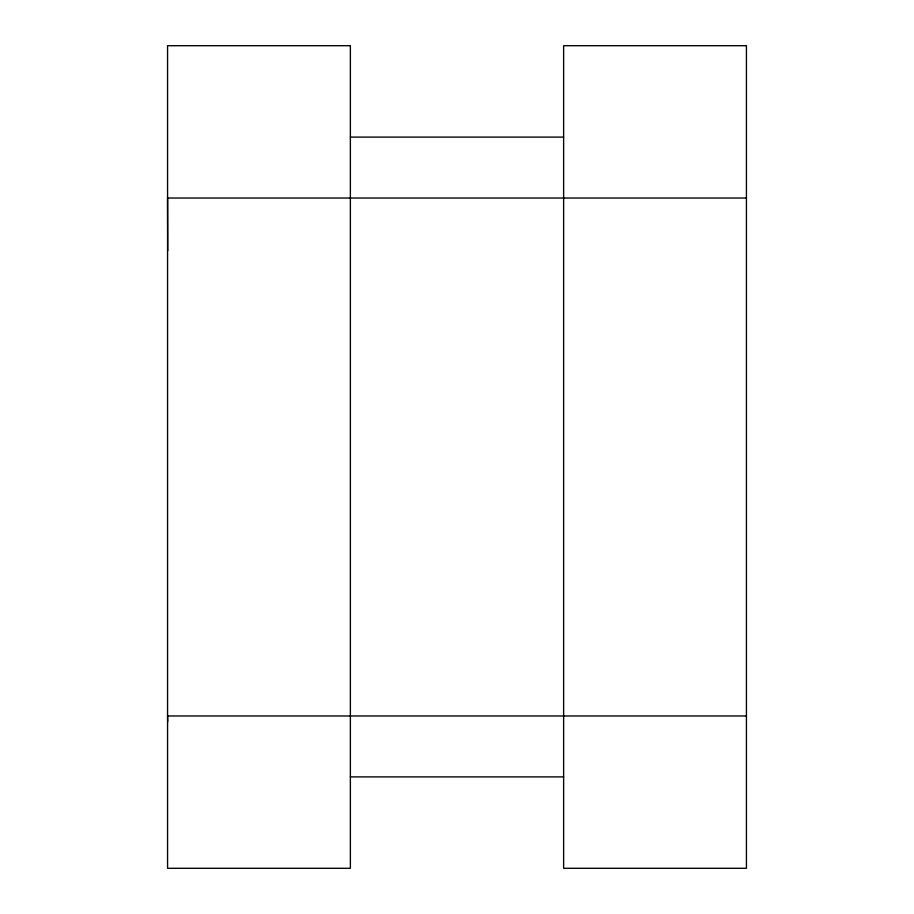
<?xml version="1.0" encoding="UTF-8"?>
<svg xmlns="http://www.w3.org/2000/svg" width="914" height="914" viewBox="0 0 914 914"><rect width="100%" height="100%" fill="white"/><g stroke="black" fill="none" stroke-linecap="round" stroke-linejoin="round"><path stroke-width="1.37" d="M350.37 137.1L563.63 137.1M746.43 198.03L167.57 198.03L167.719 250.824M746.43 715.97L167.57 715.97L167.708 721.637M350.37 776.9L563.63 776.9M350.37 45.7L167.57 45.7L167.57 868.3L350.37 868.3L350.37 45.7M746.43 45.7L563.63 45.7L563.63 868.3L746.43 868.3L746.43 45.7"/></g></svg>
